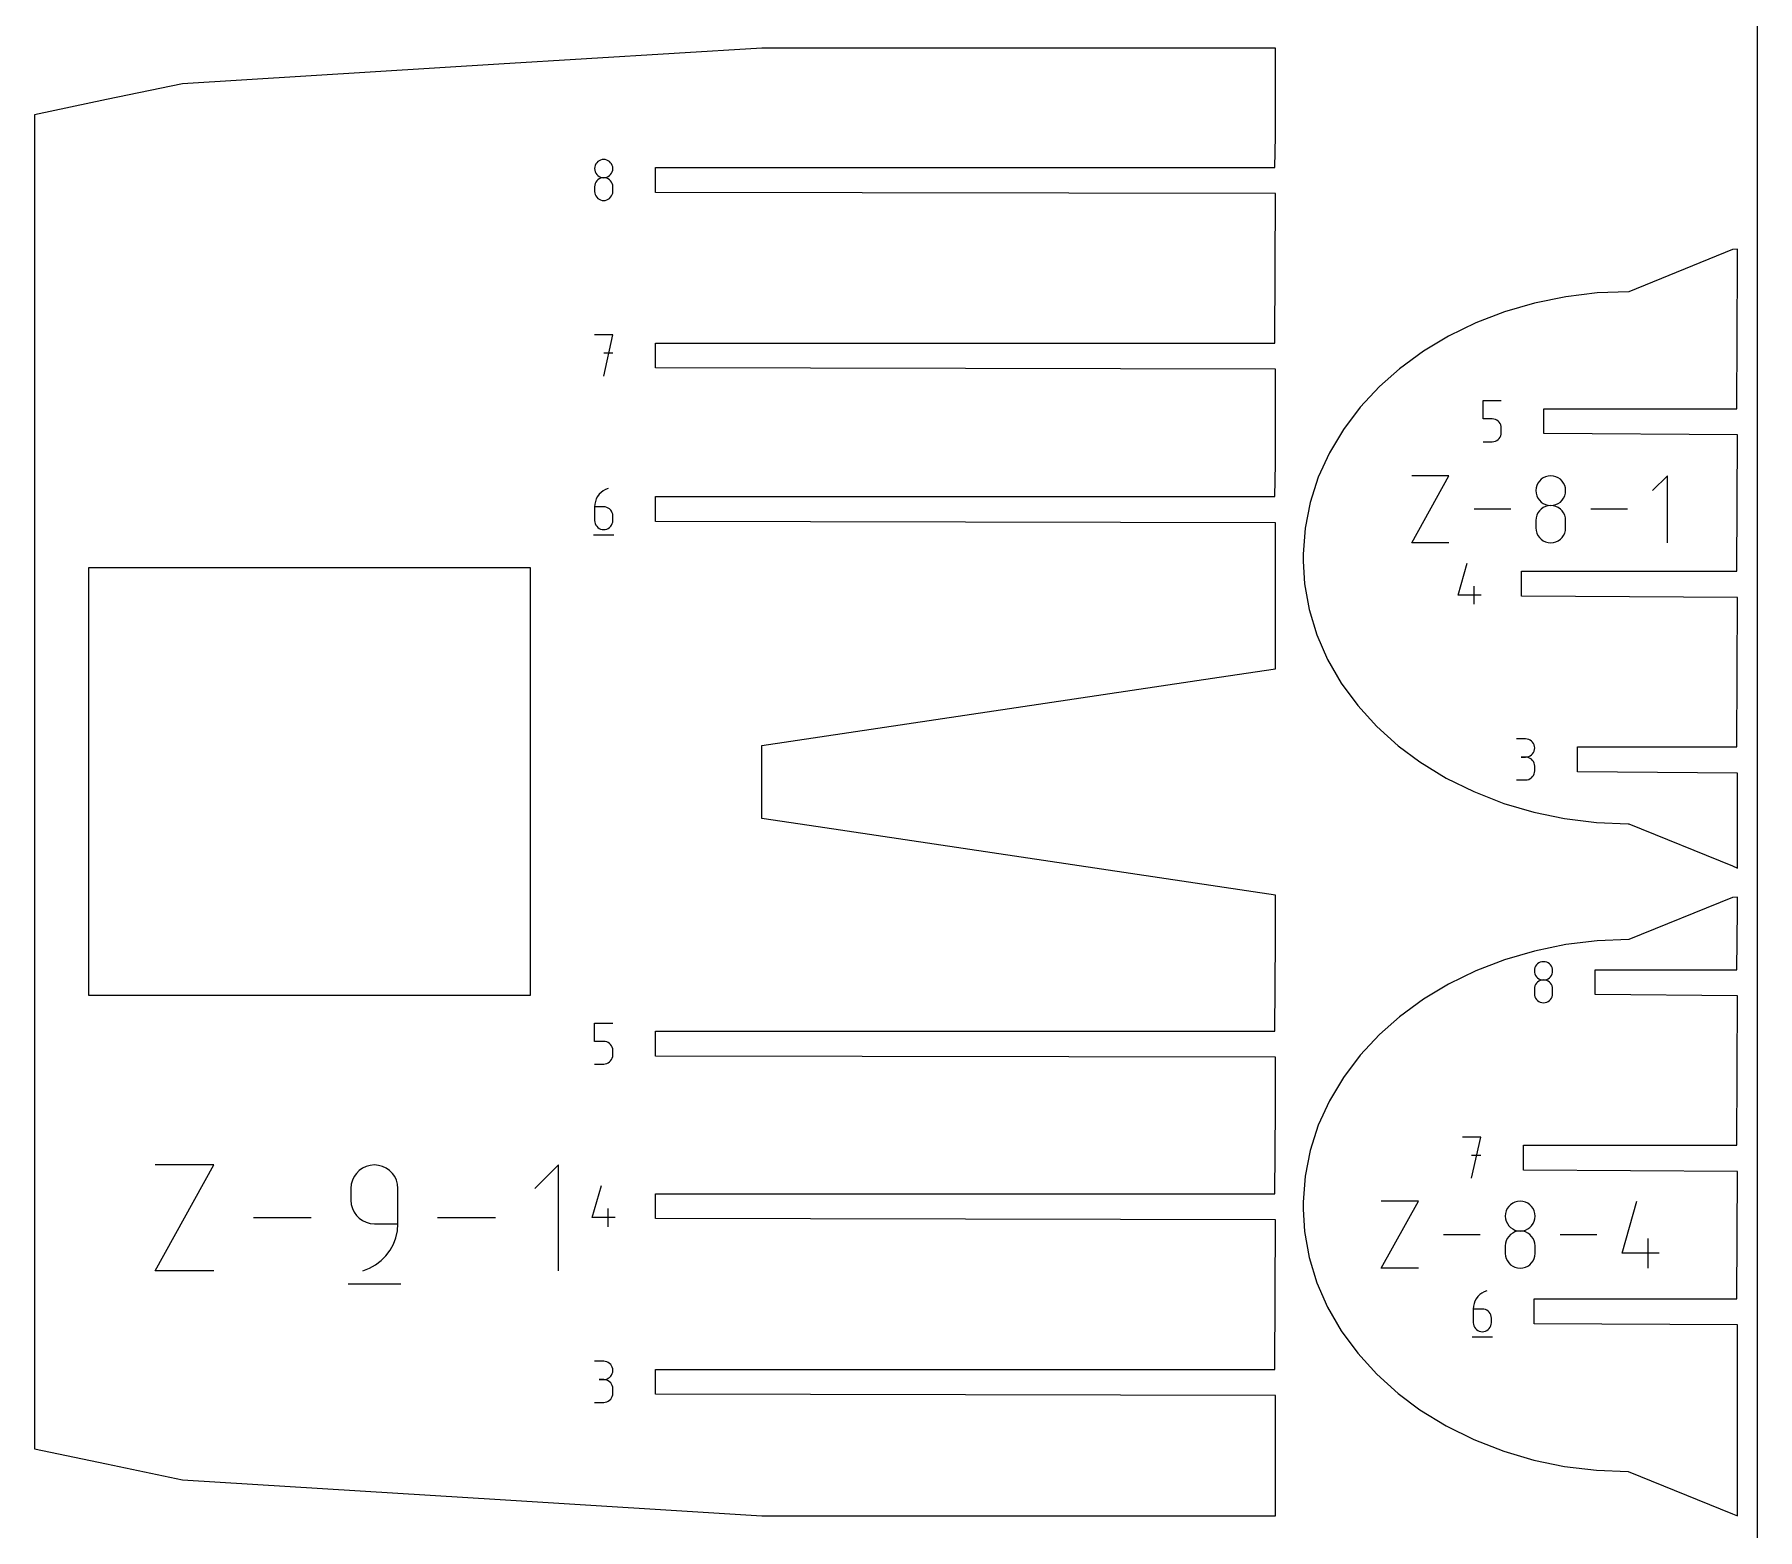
# Model space of a CAD drawing. Extents: x 0 to 900, y 0 to 1000.
# Drawn here: x 698.7 to 900, y 292.6 to 467.3 of the extents above; entities that cross this region are included whole.
import ezdxf

# ---------------------------------------------------------------- set-up
doc = ezdxf.new("R2010")
doc.units = 0

msp = doc.modelspace()

# ---------------------------------------------------------------- linework, layer by layer
at = {"layer": 'annotation', "color": 1}
for p, q in [((764.173206, 451.778133), (764.156007, 451.587274)), ((764.156007, 451.587274), (764.156007, 451.587274)), ((764.156007, 451.587274), (764.173216, 451.395518)), ((764.222784, 451.957961), (764.173206, 451.778133)), ((764.173216, 451.395518), (764.222818, 451.214993)), ((764.30171, 452.123706), (764.222784, 451.957961)), ((764.222818, 451.214993), (764.301777, 451.048723)), ((764.406954, 452.27232), (764.30171, 452.123706)), ((764.301777, 451.048723), (764.407053, 450.899733)), ((764.535487, 452.400752), (764.406954, 452.27232)), ((764.407053, 450.899733), (764.535611, 450.77105)), ((764.684279, 452.505952), (764.535487, 452.400752)), ((764.850299, 452.584871), (764.684279, 452.505952)), ((765.030517, 452.634459), (764.850299, 452.584871)), ((765.221904, 452.651666), (765.030517, 452.634459)), ((765.413291, 452.634459), (765.221904, 452.651666)), ((765.221904, 452.651666), (765.221904, 452.651666)), ((765.59351, 452.584871), (765.413291, 452.634459)), ((765.75953, 452.505952), (765.59351, 452.584871)), ((765.908321, 452.400752), (765.75953, 452.505952)), ((765.908197, 450.77105), (766.036755, 450.899733)), ((766.036854, 452.27232), (765.908321, 452.400752)), ((766.036755, 450.899733), (766.142032, 451.048723)), ((766.142099, 452.123706), (766.036854, 452.27232)), ((766.142032, 451.048723), (766.22099, 451.214993)), ((766.221025, 451.957961), (766.142099, 452.123706)), ((766.22099, 451.214993), (766.270593, 451.395518)), ((766.270602, 451.778133), (766.221025, 451.957961)), ((766.270593, 451.395518), (766.287802, 451.587274)), ((766.287802, 451.587274), (766.270602, 451.778133)), ((766.287802, 451.587274), (766.287802, 451.587274)), ((764.173206, 449.644436), (764.156007, 449.45277)), ((764.156007, 449.45277), (764.156007, 448.921778)), ((764.156007, 448.921778), (764.156007, 448.921778)), ((764.156007, 448.921778), (764.173216, 448.730125)), ((764.222784, 449.824891), (764.173206, 449.644436)), ((764.30171, 449.991109), (764.222784, 449.824891)), ((764.406954, 450.140061), (764.30171, 449.991109)), ((764.535487, 450.268719), (764.406954, 450.140061)), ((764.684279, 450.374057), (764.535487, 450.268719)), ((764.535611, 450.77105), (764.684412, 450.665697)), ((764.850299, 450.453046), (764.684279, 450.374057)), ((764.684412, 450.665697), (764.85042, 450.586699)), ((765.030517, 450.50266), (764.850299, 450.453046)), ((764.85042, 450.586699), (765.030596, 450.537082)), ((765.221904, 450.519871), (765.030517, 450.50266)), ((765.030596, 450.537082), (765.221904, 450.519871)), ((765.221904, 450.519871), (765.413212, 450.537082)), ((765.413291, 450.50267), (765.221904, 450.519871)), ((765.221904, 450.519871), (765.221904, 450.519871)), ((765.221904, 450.519871), (765.221904, 450.519871)), ((765.413212, 450.537082), (765.593388, 450.586699)), ((765.59351, 450.453081), (765.413291, 450.50267)), ((765.593388, 450.586699), (765.759396, 450.665697)), ((765.75953, 450.374124), (765.59351, 450.453081)), ((765.759396, 450.665697), (765.908197, 450.77105)), ((765.908321, 450.268818), (765.75953, 450.374124)), ((766.036854, 450.140184), (765.908321, 450.268818)), ((766.142099, 449.991243), (766.036854, 450.140184)), ((766.221025, 449.825013), (766.142099, 449.991243)), ((766.270602, 449.644515), (766.221025, 449.825013)), ((766.270593, 448.730125), (766.287802, 448.921778)), ((766.287802, 449.45277), (766.270602, 449.644515)), ((766.287802, 448.921778), (766.287802, 449.45277)), ((766.287802, 449.45277), (766.287802, 449.45277)), ((764.173216, 448.730125), (764.222818, 448.549876)), ((764.222818, 448.549876), (764.301777, 448.384007)), ((764.301777, 448.384007), (764.407053, 448.235493)), ((764.407053, 448.235493), (764.535611, 448.107309)), ((764.535611, 448.107309), (764.684412, 448.00243)), ((764.684412, 448.00243), (764.85042, 447.923833)), ((764.85042, 447.923833), (765.030596, 447.874493)), ((765.030596, 447.874493), (765.221904, 447.857385)), ((765.221904, 447.857385), (765.413212, 447.874493)), ((765.221904, 447.857385), (765.221904, 447.857385)), ((765.413212, 447.874493), (765.593388, 447.923833)), ((765.593388, 447.923833), (765.759396, 448.00243)), ((765.759396, 448.00243), (765.908197, 448.107309)), ((765.908197, 448.107309), (766.036755, 448.235493)), ((766.036755, 448.235493), (766.142032, 448.384007)), ((766.142032, 448.384007), (766.22099, 448.549876)), ((766.22099, 448.549876), (766.270593, 448.730125)), ((766.289001, 432.15001), (764.154497, 432.15001)), ((765.2219, 427.35001), (766.289001, 432.15001)), ((766.289001, 430.012496), (765.2219, 430.012496)), ((867.936874, 422.346563), (867.936874, 424.484077)), ((867.936874, 424.484077), (870.068669, 424.484077)), ((869.002771, 422.346563), (867.936874, 422.346563)), ((869.194159, 422.329455), (869.002771, 422.346563)), ((869.374377, 422.280115), (869.194159, 422.329455)), ((869.540397, 422.201518), (869.374377, 422.280115)), ((869.689189, 422.09664), (869.540397, 422.201518)), ((869.817722, 421.968456), (869.689189, 422.09664)), ((869.922966, 421.819941), (869.817722, 421.968456)), ((870.001892, 421.654072), (869.922966, 421.819941)), ((870.05147, 421.473823), (870.001892, 421.654072)), ((870.05146, 420.559433), (870.068669, 420.751179)), ((870.068669, 421.282171), (870.05147, 421.473823)), ((870.068669, 420.751179), (870.068669, 421.282171)), ((870.068669, 421.282171), (870.068669, 421.282171)), ((867.936874, 419.684077), (869.002771, 419.684077)), ((869.002771, 419.684077), (869.194079, 419.701278)), ((869.002771, 419.684077), (869.002771, 419.684077)), ((869.194079, 419.701278), (869.374256, 419.750867)), ((869.374256, 419.750867), (869.540263, 419.829825)), ((869.540263, 419.829825), (869.689065, 419.93513)), ((869.689065, 419.93513), (869.817622, 420.063764)), ((869.817622, 420.063764), (869.922899, 420.212706)), ((869.922899, 420.212706), (870.001857, 420.378935)), ((870.001857, 420.378935), (870.05146, 420.559433)), ((859.601566, 407.878213), (863.950161, 415.710007)), ((863.950161, 415.710007), (859.601566, 415.710007)), ((874.34403, 414.838998), (874.215252, 414.568564)), ((874.515749, 415.081479), (874.34403, 414.838998)), ((874.725467, 415.291032), (874.515749, 415.081479)), ((874.968238, 415.462679), (874.725467, 415.291032)), ((875.23912, 415.591445), (874.968238, 415.462679)), ((875.533169, 415.672354), (875.23912, 415.591445)), ((875.845441, 415.70043), (875.533169, 415.672354)), ((876.157713, 415.672354), (875.845441, 415.70043)), ((875.845441, 415.70043), (875.845441, 415.70043)), ((876.451761, 415.591445), (876.157713, 415.672354)), ((876.722643, 415.462679), (876.451761, 415.591445)), ((876.965415, 415.291032), (876.722643, 415.462679)), ((877.175133, 415.081479), (876.965415, 415.291032)), ((877.346852, 414.838998), (877.175133, 415.081479)), ((877.47563, 414.568564), (877.346852, 414.838998)), ((889.482074, 415.710007), (887.740966, 413.968408)), ((889.482074, 407.878213), (889.482074, 415.710007)), ((764.248489, 412.714073), (764.179601, 412.402348)), ((764.359787, 413.009216), (764.248489, 412.714073)), ((764.510618, 413.283912), (764.359787, 413.009216)), ((764.698106, 413.534297), (764.510618, 413.283912)), ((764.919375, 413.756505), (764.698106, 413.534297)), ((765.171549, 413.946671), (764.919375, 413.756505)), ((765.45175, 414.100931), (765.171549, 413.946671)), ((765.757103, 414.21542), (765.45175, 414.100931)), ((765.757103, 414.21542), (765.757103, 414.21542)), ((874.13436, 414.275153), (874.106297, 413.963742)), ((874.106297, 413.963742), (874.106297, 413.963742)), ((874.106297, 413.963742), (874.134376, 413.650869)), ((874.215252, 414.568564), (874.13436, 414.275153)), ((874.134376, 413.650869), (874.215309, 413.356319)), ((874.215309, 413.356319), (874.344139, 413.085029)), ((874.344139, 413.085029), (874.515911, 412.841935)), ((874.515911, 412.841935), (874.725669, 412.631972)), ((874.725669, 412.631972), (874.968456, 412.460075)), ((876.722425, 412.460075), (876.965213, 412.631972)), ((876.965213, 412.631972), (877.174971, 412.841935)), ((877.174971, 412.841935), (877.346743, 413.085029)), ((877.346743, 413.085029), (877.475573, 413.356319)), ((877.475573, 413.356319), (877.556505, 413.650869)), ((877.556522, 414.275153), (877.47563, 414.568564)), ((877.556505, 413.650869), (877.584584, 413.963742)), ((877.584584, 413.963742), (877.556522, 414.275153)), ((877.584584, 413.963742), (877.584584, 413.963742)), ((764.179601, 412.402348), (764.155999, 412.077906)), ((764.155999, 412.077906), (764.155999, 410.482522)), ((765.221896, 412.077906), (764.155999, 412.077906)), ((765.4136, 412.060798), (765.221896, 412.077906)), ((765.593987, 412.011458), (765.4136, 412.060798)), ((765.760057, 411.932861), (765.593987, 412.011458)), ((765.908809, 411.827983), (765.760057, 411.932861)), ((766.037243, 411.699799), (765.908809, 411.827983)), ((766.142358, 411.551284), (766.037243, 411.699799)), ((766.221156, 411.385415), (766.142358, 411.551284)), ((766.270634, 411.205166), (766.221156, 411.385415)), ((766.287794, 411.013514), (766.270634, 411.205166)), ((766.287794, 410.482522), (766.287794, 411.013514)), ((766.287794, 411.013514), (766.287794, 411.013514)), ((871.170112, 411.79411), (866.887821, 411.79411)), ((874.13436, 410.793762), (874.106297, 410.481035)), ((874.215252, 411.088197), (874.13436, 410.793762)), ((874.34403, 411.359402), (874.215252, 411.088197)), ((874.515749, 411.602435), (874.34403, 411.359402)), ((874.725467, 411.812357), (874.515749, 411.602435)), ((874.968238, 411.984229), (874.725467, 411.812357)), ((875.23912, 412.11311), (874.968238, 411.984229)), ((874.968456, 412.460075), (875.239318, 412.331181)), ((875.533169, 412.194061), (875.23912, 412.11311)), ((875.239318, 412.331181), (875.533299, 412.250225)), ((875.845441, 412.222143), (875.533169, 412.194061)), ((875.533299, 412.250225), (875.845441, 412.222143)), ((875.845441, 412.222143), (876.157583, 412.250225)), ((876.157713, 412.194077), (875.845441, 412.222143)), ((875.845441, 412.222143), (875.845441, 412.222143)), ((875.845441, 412.222143), (875.845441, 412.222143)), ((876.157583, 412.250225), (876.451563, 412.331181)), ((876.451761, 412.113167), (876.157713, 412.194077)), ((876.451563, 412.331181), (876.722425, 412.460075)), ((876.722643, 411.984338), (876.451761, 412.113167)), ((876.965415, 411.812519), (876.722643, 411.984338)), ((877.175133, 411.602637), (876.965415, 411.812519)), ((877.346852, 411.35962), (877.175133, 411.602637)), ((877.47563, 411.088395), (877.346852, 411.35962)), ((877.556522, 410.793891), (877.47563, 411.088395)), ((877.584584, 410.481035), (877.556522, 410.793891)), ((884.804534, 411.79411), (880.522244, 411.79411)), ((764.022498, 408.81542), (766.422498, 408.81542)), ((764.155999, 410.482522), (764.155999, 410.482522)), ((764.155999, 410.482522), (764.173208, 410.290776)), ((764.173208, 410.290776), (764.22281, 410.110279)), ((764.22281, 410.110279), (764.301769, 409.944049)), ((764.301769, 409.944049), (764.407045, 409.795107)), ((764.407045, 409.795107), (764.535603, 409.666473)), ((764.535603, 409.666473), (764.684404, 409.561168)), ((764.684404, 409.561168), (764.850412, 409.48221)), ((764.850412, 409.48221), (765.030588, 409.432621)), ((765.030588, 409.432621), (765.221896, 409.41542)), ((765.221896, 409.41542), (765.4136, 409.432621)), ((765.221896, 409.41542), (765.221896, 409.41542)), ((765.4136, 409.432621), (765.593987, 409.48221)), ((765.593987, 409.48221), (765.760057, 409.561168)), ((765.760057, 409.561168), (765.908809, 409.666473)), ((765.908809, 409.666473), (766.037243, 409.795107)), ((766.037243, 409.795107), (766.142358, 409.944049)), ((766.142358, 409.944049), (766.221156, 410.110279)), ((766.221156, 410.110279), (766.270634, 410.290776)), ((766.270634, 410.290776), (766.287794, 410.482522)), ((874.106297, 410.481035), (874.106297, 409.614655)), ((874.106297, 409.614655), (874.106297, 409.614655)), ((874.106297, 409.614655), (874.134376, 409.301951)), ((874.134376, 409.301951), (874.215309, 409.007853)), ((874.215309, 409.007853), (874.344139, 408.737216)), ((874.344139, 408.737216), (874.515911, 408.494897)), ((877.174971, 408.494897), (877.346743, 408.737216)), ((877.346743, 408.737216), (877.475573, 409.007853)), ((877.475573, 409.007853), (877.556505, 409.301951)), ((877.556505, 409.301951), (877.584584, 409.614655)), ((877.584584, 409.614655), (877.584584, 410.481035)), ((877.584584, 410.481035), (877.584584, 410.481035)), ((863.950161, 407.878213), (859.601566, 407.878213)), ((874.515911, 408.494897), (874.725669, 408.285749)), ((874.725669, 408.285749), (874.968456, 408.114627)), ((874.968456, 408.114627), (875.239318, 407.986386)), ((875.239318, 407.986386), (875.533299, 407.905881)), ((875.533299, 407.905881), (875.845441, 407.877968)), ((875.845441, 407.877968), (876.157583, 407.905881)), ((875.845441, 407.877968), (875.845441, 407.877968)), ((876.157583, 407.905881), (876.451563, 407.986386)), ((876.451563, 407.986386), (876.722425, 408.114627)), ((876.722425, 408.114627), (876.965213, 408.285749)), ((876.965213, 408.285749), (877.174971, 408.494897)), ((865.034543, 401.759186), (866.098935, 405.492084)), ((866.900842, 400.692084), (866.900842, 402.823879)), ((867.699738, 401.759186), (865.034543, 401.759186)), ((872.914103, 384.967325), (871.848206, 384.967325)), ((873.105808, 384.950118), (872.914103, 384.967325)), ((873.286195, 384.90053), (873.105808, 384.950118)), ((873.452264, 384.821611), (873.286195, 384.90053)), ((873.601016, 384.716411), (873.452264, 384.821611)), ((873.72945, 384.587979), (873.601016, 384.716411)), ((873.834566, 384.439365), (873.72945, 384.587979)), ((873.913363, 384.27362), (873.834566, 384.439365)), ((872.914103, 382.83553), (872.380402, 382.83553)), ((872.380402, 382.83553), (872.914103, 382.83553)), ((872.914103, 382.83553), (873.105808, 382.852741)), ((873.105808, 382.818323), (872.914103, 382.83553)), ((872.914103, 382.83553), (872.914103, 382.83553)), ((873.105808, 382.852741), (873.286195, 382.902358)), ((873.286195, 382.768735), (873.105808, 382.818323)), ((873.286195, 382.902358), (873.452264, 382.981356)), ((873.452264, 382.689816), (873.286195, 382.768735)), ((873.452264, 382.981356), (873.601016, 383.086709)), ((873.601016, 382.584616), (873.452264, 382.689816)), ((873.601016, 383.086709), (873.72945, 383.215392)), ((873.72945, 382.456184), (873.601016, 382.584616)), ((873.72945, 383.215392), (873.834566, 383.364382)), ((873.834566, 382.30757), (873.72945, 382.456184)), ((873.834566, 383.364382), (873.913363, 383.530651)), ((873.962841, 384.093792), (873.913363, 384.27362)), ((873.913363, 383.530651), (873.962841, 383.711177)), ((873.980001, 383.902933), (873.962841, 384.093792)), ((873.962841, 383.711177), (873.980001, 383.902933)), ((873.980001, 383.902933), (873.980001, 383.902933)), ((873.452264, 380.318691), (873.601016, 380.423859)), ((873.601016, 380.423859), (873.72945, 380.552266)), ((873.72945, 380.552266), (873.834566, 380.70087)), ((873.913363, 382.141825), (873.834566, 382.30757)), ((873.834566, 380.70087), (873.913363, 380.866628)), ((873.962841, 381.961998), (873.913363, 382.141825)), ((873.913363, 380.866628), (873.962841, 381.046497)), ((873.980001, 381.771138), (873.962841, 381.961998)), ((873.962841, 381.046497), (873.980001, 381.237437)), ((873.980001, 381.237437), (873.980001, 381.771138)), ((873.980001, 381.771138), (873.980001, 381.771138)), ((871.848206, 380.173044), (872.914103, 380.173044)), ((872.914103, 380.173044), (873.105808, 380.190241)), ((872.914103, 380.173044), (872.914103, 380.173044)), ((873.105808, 380.190241), (873.286195, 380.239805)), ((873.286195, 380.239805), (873.452264, 380.318691)), ((874.078397, 358.40971), (873.999471, 358.243965)), ((874.183642, 358.558324), (874.078397, 358.40971)), ((874.312175, 358.686756), (874.183642, 358.558324)), ((874.460966, 358.791956), (874.312175, 358.686756)), ((874.626986, 358.870875), (874.460966, 358.791956)), ((874.807205, 358.920463), (874.626986, 358.870875)), ((874.998592, 358.93767), (874.807205, 358.920463)), ((875.189979, 358.920463), (874.998592, 358.93767)), ((874.998592, 358.93767), (874.998592, 358.93767)), ((875.370197, 358.870875), (875.189979, 358.920463)), ((875.536217, 358.791956), (875.370197, 358.870875)), ((875.685009, 358.686756), (875.536217, 358.791956)), ((875.813542, 358.558324), (875.685009, 358.686756)), ((875.918786, 358.40971), (875.813542, 358.558324)), ((875.997712, 358.243965), (875.918786, 358.40971)), ((873.949894, 358.064137), (873.932694, 357.873278)), ((873.932694, 357.873278), (873.932694, 357.873278)), ((873.932694, 357.873278), (873.949903, 357.681522)), ((873.999471, 358.243965), (873.949894, 358.064137)), ((873.949903, 357.681522), (873.999506, 357.500996)), ((874.078397, 356.277113), (873.999471, 356.110895)), ((873.999506, 357.500996), (874.078464, 357.334727)), ((874.183642, 356.426064), (874.078397, 356.277113)), ((874.078464, 357.334727), (874.183741, 357.185737)), ((874.312175, 356.554723), (874.183642, 356.426064)), ((874.183741, 357.185737), (874.312299, 357.057054)), ((874.460966, 356.660061), (874.312175, 356.554723)), ((874.312299, 357.057054), (874.4611, 356.951701)), ((874.626986, 356.73905), (874.460966, 356.660061)), ((874.4611, 356.951701), (874.627108, 356.872703)), ((874.807205, 356.788664), (874.626986, 356.73905)), ((874.627108, 356.872703), (874.807284, 356.823086)), ((874.998592, 356.805875), (874.807205, 356.788664)), ((874.807284, 356.823086), (874.998592, 356.805875)), ((874.998592, 356.805875), (875.1899, 356.823086)), ((875.189979, 356.788674), (874.998592, 356.805875)), ((874.998592, 356.805875), (874.998592, 356.805875)), ((874.998592, 356.805875), (874.998592, 356.805875)), ((875.1899, 356.823086), (875.370076, 356.872703)), ((875.370197, 356.739085), (875.189979, 356.788674)), ((875.370076, 356.872703), (875.536084, 356.951701)), ((875.536217, 356.660128), (875.370197, 356.739085)), ((875.536084, 356.951701), (875.684885, 357.057054)), ((875.685009, 356.554822), (875.536217, 356.660128)), ((875.684885, 357.057054), (875.813443, 357.185737)), ((875.813542, 356.426188), (875.685009, 356.554822)), ((875.813443, 357.185737), (875.918719, 357.334727)), ((875.918786, 356.277247), (875.813542, 356.426188)), ((875.918719, 357.334727), (875.997678, 357.500996)), ((875.997712, 356.111017), (875.918786, 356.277247)), ((875.997678, 357.500996), (876.04728, 357.681522)), ((876.04729, 358.064137), (875.997712, 358.243965)), ((876.04728, 357.681522), (876.064489, 357.873278)), ((876.064489, 357.873278), (876.04729, 358.064137)), ((876.064489, 357.873278), (876.064489, 357.873278)), ((873.949894, 355.93044), (873.932694, 355.738774)), ((873.932694, 355.738774), (873.932694, 355.207782)), ((873.932694, 355.207782), (873.932694, 355.207782)), ((873.932694, 355.207782), (873.949903, 355.016129)), ((873.999471, 356.110895), (873.949894, 355.93044)), ((873.949903, 355.016129), (873.999506, 354.83588)), ((873.999506, 354.83588), (874.078464, 354.670011)), ((874.078464, 354.670011), (874.183741, 354.521497)), ((874.183741, 354.521497), (874.312299, 354.393313)), ((874.312299, 354.393313), (874.4611, 354.288434)), ((874.4611, 354.288434), (874.627108, 354.209837)), ((875.370076, 354.209837), (875.536084, 354.288434)), ((875.536084, 354.288434), (875.684885, 354.393313)), ((875.684885, 354.393313), (875.813443, 354.521497)), ((875.813443, 354.521497), (875.918719, 354.670011)), ((875.918719, 354.670011), (875.997678, 354.83588)), ((875.997678, 354.83588), (876.04728, 355.016129)), ((876.04729, 355.930519), (875.997712, 356.111017)), ((876.04728, 355.016129), (876.064489, 355.207782)), ((876.064489, 355.738774), (876.04729, 355.930519)), ((876.064489, 355.207782), (876.064489, 355.738774)), ((876.064489, 355.738774), (876.064489, 355.738774)), ((874.627108, 354.209837), (874.807284, 354.160497)), ((874.807284, 354.160497), (874.998592, 354.143389)), ((874.998592, 354.143389), (875.1899, 354.160497)), ((874.998592, 354.143389), (874.998592, 354.143389)), ((875.1899, 354.160497), (875.370076, 354.209837)), ((764.155999, 349.632164), (764.155999, 351.769678)), ((764.155999, 351.769678), (766.287794, 351.769678)), ((765.221896, 349.632164), (764.155999, 349.632164)), ((765.413283, 349.615056), (765.221896, 349.632164)), ((765.593502, 349.565716), (765.413283, 349.615056)), ((765.759522, 349.487119), (765.593502, 349.565716)), ((765.908313, 349.38224), (765.759522, 349.487119)), ((766.036846, 349.254056), (765.908313, 349.38224)), ((766.142091, 349.105542), (766.036846, 349.254056)), ((766.221017, 348.939673), (766.142091, 349.105542)), ((766.270594, 348.759424), (766.221017, 348.939673)), ((766.287794, 348.567771), (766.270594, 348.759424)), ((766.287794, 348.036779), (766.287794, 348.567771)), ((766.287794, 348.567771), (766.287794, 348.567771)), ((764.155999, 346.969678), (765.221896, 346.969678)), ((765.221896, 346.969678), (765.413204, 346.986879)), ((765.221896, 346.969678), (765.221896, 346.969678)), ((765.413204, 346.986879), (765.59338, 347.036468)), ((765.59338, 347.036468), (765.759388, 347.115425)), ((765.759388, 347.115425), (765.908189, 347.220731)), ((765.908189, 347.220731), (766.036747, 347.349365)), ((766.036747, 347.349365), (766.142024, 347.498306)), ((766.142024, 347.498306), (766.220982, 347.664536)), ((766.220982, 347.664536), (766.270584, 347.845034)), ((766.270584, 347.845034), (766.287794, 348.036779)), ((867.665707, 338.436014), (865.531203, 338.436014)), ((866.598606, 333.636014), (867.665707, 338.436014)), ((867.665707, 336.2985), (866.598606, 336.2985)), ((712.831486, 322.842173), (719.687485, 335.189784)), ((719.687485, 335.189784), (712.831486, 335.189784)), ((736.344679, 334.212619), (736.073863, 333.829357)), ((736.675383, 334.543648), (736.344679, 334.212619)), ((737.058162, 334.81466), (736.675383, 334.543648)), ((737.485204, 335.017875), (737.058162, 334.81466)), ((737.948693, 335.14551), (737.485204, 335.017875)), ((738.440817, 335.189784), (737.948693, 335.14551)), ((738.93396, 335.14551), (738.440817, 335.189784)), ((738.440817, 335.189784), (738.440817, 335.189784)), ((739.397991, 335.017875), (738.93396, 335.14551)), ((739.825192, 334.81466), (739.397991, 335.017875)), ((740.207844, 334.543648), (739.825192, 334.81466)), ((740.538229, 334.212619), (740.207844, 334.543648)), ((740.808631, 333.829357), (740.538229, 334.212619)), ((759.941117, 335.189784), (757.196084, 332.443978)), ((759.941117, 322.842173), (759.941117, 335.189784)), ((735.743151, 332.937254), (735.698882, 332.443978)), ((735.698882, 332.443978), (735.698882, 331.071075)), ((735.870749, 333.401641), (735.743151, 332.937254)), ((736.073863, 333.829357), (735.870749, 333.401641)), ((741.01133, 333.401641), (740.808631, 333.829357)), ((741.13861, 332.937254), (741.01133, 333.401641)), ((741.182751, 332.443978), (741.13861, 332.937254)), ((741.182751, 328.326043), (741.182751, 332.443978)), ((741.182751, 332.443978), (741.182751, 332.443978)), ((763.889302, 329.044787), (764.953695, 332.777685)), ((735.698882, 331.071075), (735.698882, 331.071075)), ((735.698882, 331.071075), (735.743151, 330.577825)), ((735.743151, 330.577825), (735.870749, 330.113509)), ((735.870749, 330.113509), (736.073863, 329.685897)), ((765.755601, 327.977685), (765.755601, 330.10948)), ((856.031677, 323.129278), (860.380273, 330.961072)), ((860.380273, 330.961072), (856.031677, 330.961072)), ((870.774142, 330.090063), (870.645364, 329.819629)), ((870.945861, 330.332545), (870.774142, 330.090063)), ((871.155579, 330.542097), (870.945861, 330.332545)), ((871.39835, 330.713744), (871.155579, 330.542097)), ((871.669233, 330.842511), (871.39835, 330.713744)), ((871.963281, 330.923419), (871.669233, 330.842511)), ((872.275553, 330.951495), (871.963281, 330.923419)), ((872.587825, 330.923419), (872.275553, 330.951495)), ((872.275553, 330.951495), (872.275553, 330.951495)), ((872.881874, 330.842511), (872.587825, 330.923419)), ((873.152756, 330.713744), (872.881874, 330.842511)), ((873.395527, 330.542097), (873.152756, 330.713744)), ((873.605245, 330.332545), (873.395527, 330.542097)), ((873.776964, 330.090063), (873.605245, 330.332545)), ((873.905742, 329.819629), (873.776964, 330.090063)), ((884.170833, 324.870386), (885.907521, 330.961072)), ((731.070463, 329.015979), (724.319001, 329.015979)), ((736.073863, 329.685897), (736.344679, 329.302756)), ((736.344679, 329.302756), (736.675383, 328.971856)), ((736.675383, 328.971856), (737.058162, 328.700966)), ((737.058162, 328.700966), (737.485204, 328.497854)), ((737.485204, 328.497854), (737.948693, 328.37029)), ((737.948693, 328.37029), (738.440817, 328.326043)), ((738.440817, 328.326043), (741.182751, 328.326043)), ((741.122044, 327.493527), (741.182751, 328.326043)), ((752.566504, 329.015979), (745.815042, 329.015979)), ((766.554498, 329.044787), (763.889302, 329.044787)), ((870.564472, 329.526218), (870.53641, 329.214807)), ((870.53641, 329.214807), (870.53641, 329.214807)), ((870.53641, 329.214807), (870.564488, 328.901934)), ((870.645364, 329.819629), (870.564472, 329.526218)), ((870.564488, 328.901934), (870.645421, 328.607384)), ((870.645421, 328.607384), (870.774251, 328.336095)), ((870.774251, 328.336095), (870.946023, 328.093)), ((870.946023, 328.093), (871.155781, 327.883037)), ((873.395325, 327.883037), (873.605083, 328.093)), ((873.605083, 328.093), (873.776855, 328.336095)), ((873.776855, 328.336095), (873.905685, 328.607384)), ((873.905685, 328.607384), (873.986618, 328.901934)), ((873.986634, 329.526218), (873.905742, 329.819629)), ((873.986618, 328.901934), (874.014697, 329.214807)), ((874.014697, 329.214807), (873.986634, 329.526218)), ((874.014697, 329.214807), (874.014697, 329.214807)), ((740.658696, 325.935514), (740.94488, 326.69333)), ((740.94488, 326.69333), (741.122044, 327.493527)), ((867.600223, 327.045175), (863.317932, 327.045175)), ((870.645364, 326.339262), (870.564472, 326.044827)), ((870.774142, 326.610467), (870.645364, 326.339262)), ((870.945861, 326.8535), (870.774142, 326.610467)), ((871.155579, 327.063422), (870.945861, 326.8535)), ((871.39835, 327.235294), (871.155579, 327.063422)), ((871.155781, 327.883037), (871.398569, 327.71114)), ((871.669233, 327.364175), (871.39835, 327.235294)), ((871.398569, 327.71114), (871.669431, 327.582246)), ((871.963281, 327.445126), (871.669233, 327.364175)), ((871.669431, 327.582246), (871.963411, 327.50129)), ((872.275553, 327.473208), (871.963281, 327.445126)), ((871.963411, 327.50129), (872.275553, 327.473208)), ((872.275553, 327.473208), (872.587695, 327.50129)), ((872.587825, 327.445142), (872.275553, 327.473208)), ((872.275553, 327.473208), (872.275553, 327.473208)), ((872.275553, 327.473208), (872.275553, 327.473208)), ((872.587695, 327.50129), (872.881676, 327.582246)), ((872.881874, 327.364232), (872.587825, 327.445142)), ((872.881676, 327.582246), (873.152537, 327.71114)), ((873.152756, 327.235403), (872.881874, 327.364232)), ((873.152537, 327.71114), (873.395325, 327.883037)), ((873.395527, 327.063584), (873.152756, 327.235403)), ((873.605245, 326.853702), (873.395527, 327.063584)), ((873.776964, 326.610685), (873.605245, 326.853702)), ((873.905742, 326.33946), (873.776964, 326.610685)), ((873.986634, 326.044956), (873.905742, 326.33946)), ((881.234647, 327.045175), (876.952356, 327.045175)), ((887.215931, 323.129278), (887.215931, 326.607565)), ((739.220404, 324.016989), (739.789021, 324.58728)), ((739.789021, 324.58728), (740.270931, 325.230143)), ((740.270931, 325.230143), (740.658696, 325.935514)), ((870.564472, 326.044827), (870.53641, 325.7321)), ((870.53641, 325.7321), (870.53641, 324.86572)), ((870.53641, 324.86572), (870.53641, 324.86572)), ((870.53641, 324.86572), (870.564488, 324.553015)), ((870.564488, 324.553015), (870.645421, 324.258917)), ((870.645421, 324.258917), (870.774251, 323.988281)), ((873.776855, 323.988281), (873.905685, 324.258917)), ((873.905685, 324.258917), (873.986618, 324.553015)), ((873.986618, 324.553015), (874.014697, 324.86572)), ((874.014697, 325.7321), (873.986634, 326.044956)), ((874.014697, 324.86572), (874.014697, 325.7321)), ((874.014697, 325.7321), (874.014697, 325.7321)), ((888.519429, 324.870386), (884.170833, 324.870386)), ((719.687485, 322.842173), (712.831486, 322.842173)), ((737.068688, 322.842173), (737.8528, 323.134372)), ((737.068688, 322.842173), (737.068688, 322.842173)), ((737.8528, 323.134372), (738.572518, 323.529331)), ((738.572518, 323.529331), (739.220404, 324.016989)), ((860.380273, 323.129278), (856.031677, 323.129278)), ((870.774251, 323.988281), (870.946023, 323.745962)), ((870.946023, 323.745962), (871.155781, 323.536813)), ((871.155781, 323.536813), (871.398569, 323.365692)), ((871.398569, 323.365692), (871.669431, 323.237451)), ((871.669431, 323.237451), (871.963411, 323.156946)), ((871.963411, 323.156946), (872.275553, 323.129033)), ((872.275553, 323.129033), (872.587695, 323.156946)), ((872.275553, 323.129033), (872.275553, 323.129033)), ((872.587695, 323.156946), (872.881676, 323.237451)), ((872.881676, 323.237451), (873.152537, 323.365692)), ((873.152537, 323.365692), (873.395325, 323.536813)), ((873.395325, 323.536813), (873.605083, 323.745962)), ((873.605083, 323.745962), (873.776855, 323.988281)), ((735.356237, 321.298721), (741.530043, 321.298721)), ((867.553042, 320.042509), (867.331773, 319.820301)), ((867.805215, 320.232675), (867.553042, 320.042509)), ((868.085417, 320.386935), (867.805215, 320.232675)), ((868.390769, 320.501424), (868.085417, 320.386935)), ((868.390769, 320.501424), (868.390769, 320.501424)), ((866.813268, 318.688352), (866.789666, 318.36391)), ((866.789666, 318.36391), (866.789666, 316.768526)), ((867.855563, 318.36391), (866.789666, 318.36391)), ((866.882156, 319.000077), (866.813268, 318.688352)), ((866.993454, 319.29522), (866.882156, 319.000077)), ((867.144285, 319.569916), (866.993454, 319.29522)), ((867.331773, 319.820301), (867.144285, 319.569916)), ((868.047267, 318.346802), (867.855563, 318.36391)), ((868.227654, 318.297462), (868.047267, 318.346802)), ((868.393724, 318.218865), (868.227654, 318.297462)), ((868.542476, 318.113987), (868.393724, 318.218865)), ((868.67091, 317.985803), (868.542476, 318.113987)), ((866.789666, 316.768526), (866.789666, 316.768526)), ((866.789666, 316.768526), (866.806875, 316.57678)), ((866.806875, 316.57678), (866.856477, 316.396283)), ((866.856477, 316.396283), (866.935435, 316.230053)), ((866.935435, 316.230053), (867.040712, 316.081111)), ((867.040712, 316.081111), (867.16927, 315.952477)), ((868.542476, 315.952477), (868.67091, 316.081111)), ((868.776025, 317.837288), (868.67091, 317.985803)), ((868.67091, 316.081111), (868.776025, 316.230053)), ((868.854822, 317.671419), (868.776025, 317.837288)), ((868.776025, 316.230053), (868.854822, 316.396283)), ((868.904301, 317.49117), (868.854822, 317.671419)), ((868.854822, 316.396283), (868.904301, 316.57678)), ((868.921461, 317.299518), (868.904301, 317.49117)), ((868.904301, 316.57678), (868.921461, 316.768526)), ((868.921461, 316.768526), (868.921461, 317.299518)), ((868.921461, 317.299518), (868.921461, 317.299518)), ((866.656165, 315.101424), (869.056165, 315.101424)), ((867.16927, 315.952477), (867.318071, 315.847172)), ((867.318071, 315.847172), (867.484079, 315.768214)), ((867.484079, 315.768214), (867.664255, 315.718625)), ((867.664255, 315.718625), (867.855563, 315.701424)), ((867.855563, 315.701424), (868.047267, 315.718625)), ((867.855563, 315.701424), (867.855563, 315.701424)), ((868.047267, 315.718625), (868.227654, 315.768214)), ((868.227654, 315.768214), (868.393724, 315.847172)), ((868.393724, 315.847172), (868.542476, 315.952477)), ((765.221904, 312.252926), (764.156007, 312.252926)), ((765.413608, 312.235719), (765.221904, 312.252926)), ((765.593995, 312.186131), (765.413608, 312.235719)), ((765.760065, 312.107212), (765.593995, 312.186131)), ((765.908817, 312.002011), (765.760065, 312.107212)), ((766.037251, 311.873579), (765.908817, 312.002011)), ((765.221904, 310.121131), (764.688203, 310.121131)), ((764.688203, 310.121131), (765.221904, 310.121131)), ((765.221904, 310.121131), (765.413608, 310.138342)), ((765.413608, 310.103924), (765.221904, 310.121131)), ((765.221904, 310.121131), (765.221904, 310.121131)), ((765.413608, 310.138342), (765.593995, 310.187959)), ((765.593995, 310.054336), (765.413608, 310.103924)), ((765.593995, 310.187959), (765.760065, 310.266956)), ((765.760065, 309.975417), (765.593995, 310.054336)), ((765.760065, 310.266956), (765.908817, 310.372309)), ((765.908817, 309.870216), (765.760065, 309.975417)), ((765.908817, 310.372309), (766.037251, 310.500993)), ((766.142366, 311.724966), (766.037251, 311.873579)), ((766.037251, 310.500993), (766.142366, 310.649982)), ((766.221164, 311.559221), (766.142366, 311.724966)), ((766.142366, 310.649982), (766.221164, 310.816252)), ((766.270642, 311.379393), (766.221164, 311.559221)), ((766.221164, 310.816252), (766.270642, 310.996777)), ((766.287802, 311.188533), (766.270642, 311.379393)), ((766.270642, 310.996777), (766.287802, 311.188533)), ((766.287802, 311.188533), (766.287802, 311.188533)), ((766.037251, 309.741785), (765.908817, 309.870216)), ((766.142366, 309.593171), (766.037251, 309.741785)), ((766.037251, 307.837867), (766.142366, 307.986471)), ((766.221164, 309.427426), (766.142366, 309.593171)), ((766.142366, 307.986471), (766.221164, 308.152229)), ((766.270642, 309.247598), (766.221164, 309.427426)), ((766.221164, 308.152229), (766.270642, 308.332098)), ((766.287802, 309.056738), (766.270642, 309.247598)), ((766.270642, 308.332098), (766.287802, 308.523037)), ((766.287802, 308.523037), (766.287802, 309.056738)), ((766.287802, 309.056738), (766.287802, 309.056738)), ((764.156007, 307.458645), (765.221904, 307.458645)), ((765.221904, 307.458645), (765.413608, 307.475842)), ((765.221904, 307.458645), (765.221904, 307.458645)), ((765.413608, 307.475842), (765.593995, 307.525405)), ((765.593995, 307.525405), (765.760065, 307.604292)), ((765.760065, 307.604292), (765.908817, 307.70946)), ((765.908817, 307.70946), (766.037251, 307.837867))]:
    msp.add_line(p, q, dxfattribs=at)
at = {"layer": 'boundary', "color": 5}
for p, q in [((783.713115, 465.667168), (752.958979, 463.774761)), ((789.198179, 465.667169), (783.713115, 465.667168)), ((843.713108, 465.667168), (789.198179, 465.667169)), ((843.713108, 463.577225), (843.713108, 465.667168)), ((752.958979, 463.774761), (716.006869, 461.500971)), ((843.713108, 460.516436), (843.713108, 463.577225)), ((716.006869, 461.500971), (707.140673, 459.643321)), ((707.140673, 459.643321), (698.731908, 457.88151)), ((843.713108, 459.901098), (843.713108, 460.516436)), ((843.713108, 457.548953), (843.713108, 459.901098)), ((698.731908, 457.88151), (698.731888, 409.256617)), ((843.713108, 456.708732), (843.713108, 457.548953)), ((843.618108, 451.707536), (843.713108, 455.361732)), ((843.713108, 456.013944), (843.713108, 456.708732)), ((843.713108, 455.361732), (843.713108, 456.013944)), ((771.272506, 448.807536), (771.272506, 451.707536)), ((771.272506, 451.707536), (843.618108, 451.707536)), ((843.713108, 448.657536), (771.272506, 448.807536)), ((843.618108, 431.20001), (843.713108, 448.657536)), ((897.064886, 442.138597), (884.970752, 437.204189)), ((897.664963, 442.176617), (897.064886, 442.138597)), ((897.664962, 440.660003), (897.664963, 442.176617)), ((897.569963, 423.534077), (897.664962, 440.660003)), ((881.267012, 437.056546), (877.598944, 436.615081)), ((884.970752, 437.204189), (881.267012, 437.056546)), ((870.44077, 434.852559), (867.089983, 433.563306)), ((873.931129, 435.869747), (870.44077, 434.852559)), ((877.598944, 436.615081), (873.931129, 435.869747)), ((867.089983, 433.563306), (863.885003, 432.005044)), ((771.272502, 428.30001), (771.272502, 431.20001)), ((771.272502, 431.20001), (843.618108, 431.20001)), ((863.885003, 432.005044), (860.96925, 430.251101)), ((860.96925, 430.251101), (858.162897, 428.197137)), ((843.713108, 428.15001), (771.272502, 428.30001)), ((843.713108, 417.091237), (843.713108, 428.15001)), ((858.162897, 428.197137), (855.846699, 426.127373)), ((855.846699, 426.127373), (853.587069, 423.704035)), ((853.587069, 423.704035), (851.629125, 421.111808)), ((875.053374, 420.634077), (875.053373, 423.534077)), ((875.053373, 423.534077), (897.569963, 423.534077)), ((851.629125, 421.111808), (849.991666, 418.375617)), ((897.664962, 420.484077), (875.053374, 420.634077)), ((897.569963, 404.542084), (897.664962, 420.484077)), ((843.618108, 413.26542), (843.713108, 417.091237)), ((849.991666, 418.375617), (848.690431, 415.521759)), ((848.690431, 415.521759), (847.737928, 412.577664)), ((771.272498, 410.36542), (771.272498, 413.26542)), ((771.272498, 413.26542), (843.618108, 413.26542)), ((847.737928, 412.577664), (847.143278, 409.571632)), ((698.731888, 409.256617), (698.731896, 405.829143)), ((843.713108, 410.21542), (771.272498, 410.36542)), ((843.713108, 397.098661), (843.713108, 410.21542)), ((847.143278, 409.571632), (846.91224, 406.532558)), ((698.731896, 405.829143), (698.731896, 392.911904)), ((846.91224, 406.532558), (846.91224, 405.724934)), ((846.91224, 405.724934), (847.071118, 403.085845)), ((847.071118, 403.085845), (847.618423, 400.072192)), ((872.417743, 401.642084), (872.417743, 404.542084)), ((872.417743, 404.542084), (897.569963, 404.542084)), ((897.664963, 401.492084), (872.417743, 401.642084)), ((897.569963, 384.022894), (897.664963, 401.492084)), ((847.618423, 400.072192), (848.524712, 397.116749)), ((843.713108, 396.472254), (843.713108, 397.098661)), ((848.524712, 397.116749), (849.781308, 394.247927)), ((843.713108, 395.712255), (843.713108, 396.472254)), ((843.713108, 394.913653), (843.713108, 395.712255)), ((843.713108, 393.931851), (843.713108, 394.913653)), ((698.731896, 392.911904), (698.731896, 354.124035)), ((837.133186, 392.168286), (843.713108, 393.152411)), ((843.713108, 393.152411), (843.713108, 393.931851)), ((849.781308, 394.247927), (851.376122, 391.493294)), ((783.713115, 384.178517), (837.133186, 392.168286)), ((851.376122, 391.493294), (853.293822, 388.879336)), ((853.293822, 388.879336), (855.515993, 386.431169)), ((855.515993, 386.431169), (858.021266, 384.172325)), ((783.713115, 383.246362), (783.713115, 384.178517)), ((783.713115, 375.678518), (783.713115, 383.246362)), ((858.021266, 384.172325), (860.567189, 382.282017)), ((878.964705, 381.122894), (878.964705, 384.022894)), ((878.964705, 384.022894), (897.569963, 384.022894)), ((860.567189, 382.282017), (863.637511, 380.391589)), ((897.664963, 380.972894), (878.964705, 381.122894)), ((897.664963, 369.874072), (897.664963, 380.972894)), ((863.637511, 380.391589), (866.846481, 378.804079)), ((866.846481, 378.804079), (870.369828, 377.428376)), ((870.369828, 377.428376), (873.859332, 376.406817)), ((873.859332, 376.406817), (877.45512, 375.667454)), ((790.293037, 374.694392), (783.713115, 375.678518)), ((843.713108, 366.704625), (790.293037, 374.694392)), ((877.45512, 375.667454), (881.195153, 375.207125)), ((881.195153, 375.207125), (884.898815, 375.055363)), ((884.898815, 375.055363), (884.970752, 375.05331)), ((884.970752, 375.05331), (897.064886, 370.118903)), ((897.064886, 370.118903), (897.664963, 369.874072)), ((843.713108, 365.543559), (843.713108, 366.704625)), ((897.064886, 366.45424), (884.970752, 361.519827)), ((897.664962, 366.492261), (897.064886, 366.45424)), ((897.664963, 364.975646), (897.664962, 366.492261)), ((843.713108, 364.081046), (843.713108, 365.543559)), ((897.569963, 357.99354), (897.664963, 364.975646)), ((843.713108, 363.498303), (843.713108, 364.081046)), ((843.713108, 362.783728), (843.713108, 363.498303)), ((843.713108, 362.150625), (843.713108, 362.783728)), ((843.618108, 350.819678), (843.713108, 361.520293)), ((843.713108, 361.520293), (843.713108, 362.150625)), ((877.598944, 360.930726), (873.931129, 360.185393)), ((881.267012, 361.372188), (877.598944, 360.930726)), ((884.970752, 361.519827), (881.267012, 361.372188)), ((870.44077, 359.168195), (867.089983, 357.878943)), ((873.931129, 360.185393), (870.44077, 359.168195)), ((863.885002, 356.320681), (860.96925, 354.566743)), ((867.089983, 357.878943), (863.885002, 356.320681)), ((881.049194, 355.09354), (881.049194, 357.99354)), ((881.049194, 357.99354), (897.569963, 357.99354)), ((860.96925, 354.566743), (858.162897, 352.512779)), ((897.664962, 354.94354), (881.049194, 355.09354)), ((897.569962, 337.486014), (897.664962, 354.94354)), ((698.731896, 354.124035), (698.731888, 350.696561)), ((858.162897, 352.512779), (855.846699, 350.443015)), ((698.731888, 350.696561), (698.731908, 302.040858)), ((771.272498, 347.919678), (771.272498, 350.819678)), ((771.272498, 350.819678), (843.618108, 350.819678)), ((855.846699, 350.443015), (853.587068, 348.019673)), ((843.713108, 347.769678), (771.272498, 347.919678)), ((843.713108, 341.731118), (843.713108, 347.769678)), ((853.587068, 348.019673), (851.629125, 345.42745)), ((851.629125, 345.42745), (849.991666, 342.691253)), ((849.991666, 342.691253), (848.690431, 339.837401)), ((843.618108, 331.827685), (843.713108, 341.731118)), ((848.690431, 339.837401), (847.737928, 336.893305)), ((847.737928, 336.893305), (847.143278, 333.887274)), ((872.649208, 334.586014), (872.649208, 337.486014)), ((872.649208, 337.486014), (897.569962, 337.486014)), ((897.664963, 334.436014), (872.649208, 334.586014)), ((897.569962, 319.551424), (897.664963, 334.436014)), ((847.143278, 333.887274), (846.912239, 330.848201)), ((771.272502, 328.927685), (771.272502, 331.827685)), ((771.272502, 331.827685), (843.618108, 331.827685)), ((846.912239, 330.848201), (846.91224, 330.040578)), ((843.713108, 328.777685), (771.272502, 328.927685)), ((843.618108, 311.308494), (843.713108, 328.777685)), ((846.91224, 330.040578), (847.071118, 327.401489)), ((847.071118, 327.401489), (847.618423, 324.387834)), ((847.618423, 324.387834), (848.524712, 321.432391)), ((848.524712, 321.432391), (849.781308, 318.563568)), ((849.781308, 318.563568), (851.376122, 315.808935)), ((873.906165, 316.651424), (873.906165, 319.551424)), ((873.906165, 319.551424), (897.569962, 319.551424)), ((897.664962, 316.501424), (873.906165, 316.651424)), ((897.664962, 294.189711), (897.664962, 316.501424)), ((851.376122, 315.808935), (853.293822, 313.194978)), ((853.293822, 313.194978), (855.515993, 310.746809)), ((771.272506, 308.408495), (771.272506, 311.308494)), ((771.272506, 311.308494), (843.618108, 311.308494)), ((855.515993, 310.746809), (858.021266, 308.487969)), ((843.713108, 308.258494), (771.272506, 308.408495)), ((843.713108, 303.25476), (843.713108, 308.258494)), ((858.021266, 308.487969), (860.567189, 306.597661)), ((860.567189, 306.597661), (863.637511, 304.707231)), ((863.637511, 304.707231), (866.846481, 303.119719)), ((698.731908, 302.040858), (707.140673, 300.272506)), ((843.713108, 302.592391), (843.713108, 303.25476)), ((843.713108, 301.728998), (843.713108, 302.592391)), ((866.846481, 303.119719), (870.369828, 301.744019)), ((707.140673, 300.272506), (716.006856, 298.40796)), ((843.713108, 299.128797), (843.713108, 301.728998)), ((870.369828, 301.744019), (873.859332, 300.722464)), ((873.859332, 300.722464), (877.45512, 299.983094)), ((877.45512, 299.983094), (881.195153, 299.52277)), ((716.006856, 298.40796), (753.113269, 296.096148)), ((843.713108, 298.386919), (843.713108, 299.128797)), ((843.713108, 295.964935), (843.713108, 298.386919)), ((881.195153, 299.52277), (884.898815, 299.371003)), ((884.898815, 299.371003), (897.064886, 294.434542)), ((753.113269, 296.096148), (783.713115, 294.189711)), ((843.713108, 294.189711), (843.713108, 295.964935)), ((783.713115, 294.189711), (838.228044, 294.189711)), ((838.228044, 294.189711), (843.713108, 294.189711)), ((897.064886, 294.434542), (897.664962, 294.189711))]:
    msp.add_line(p, q, dxfattribs=at)
at = {"layer": 'frame', "color": 5}
msp.add_line((900, 0), (900, 1000), dxfattribs=at)
at = {"layer": 'hole', "color": 5}
for p, q in [((705.076517, 401.376062), (705.076517, 404.975701)), ((705.076517, 404.975701), (708.14262, 404.975701)), ((708.14262, 404.975701), (756.631082, 404.975701)), ((756.631082, 404.975701), (756.631082, 386.680436)), ((705.076517, 360.580147), (705.076517, 401.376062)), ((756.631082, 386.680436), (756.631082, 354.975699)), ((705.076517, 358.57534), (705.076517, 360.580147)), ((705.076517, 354.975699), (705.076517, 358.57534)), ((742.40273, 354.975699), (705.076517, 354.975699)), ((756.631082, 354.975699), (742.40273, 354.975699))]:
    msp.add_line(p, q, dxfattribs=at)

doc.saveas('drawing.dxf')
